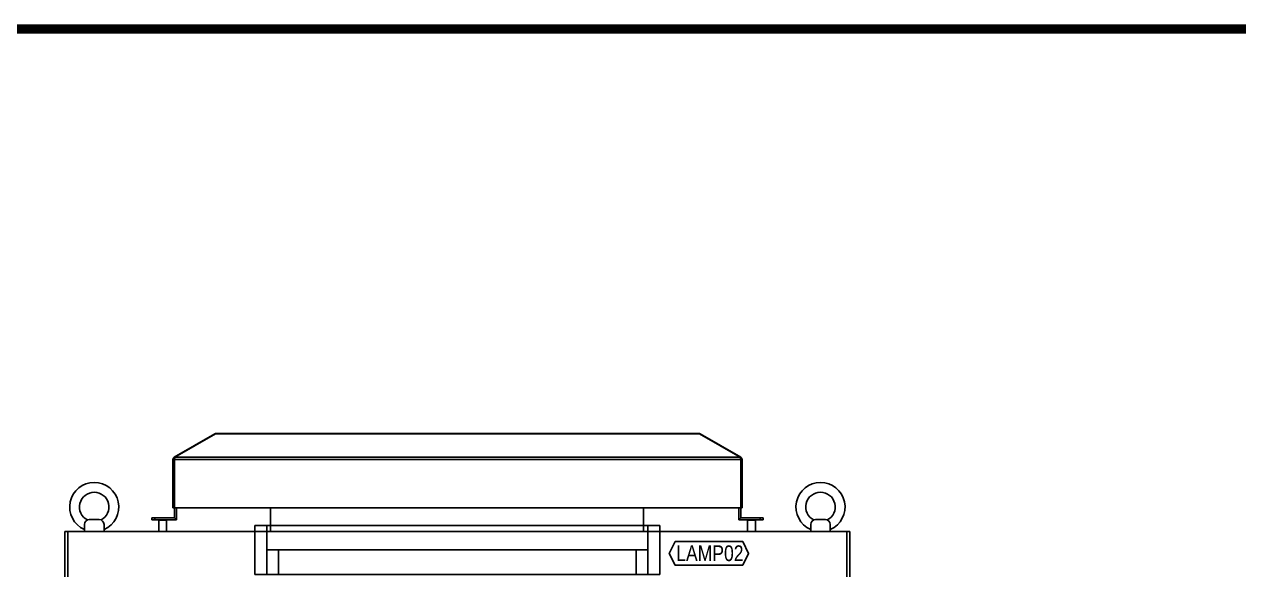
# Model space of a CAD drawing. Extents: x 81444 to 119867, y -54538 to -28747.
# Drawn here: x 88136 to 89373, y -47443 to -46887 of the extents above; entities that cross this region are included whole.
import ezdxf
from ezdxf.enums import TextEntityAlignment as Align
from ezdxf.lldxf.tags import DXFTag

# ---------------------------------------------------------------- set-up
doc = ezdxf.new("R2010")
doc.units = 0
doc.header["$LTSCALE"] = 100
doc.header["$MEASUREMENT"] = 0
doc.layers.add('PANEL', color=7, linetype='Continuous')
doc.layers.add('t', color=1, linetype='Continuous')
doc.styles.add('HZ', font='arial.ttf', dxfattribs={"width": 0.7})
doc.styles.get("Standard").update_dxf_attribs({"font": ''})
doc.styles.get('Standard').set_extended_font_data('SimSun')
tags = doc.linetypes.add('HIDDEN', pattern=[0.375, 0.25, -0.125]).pattern_tags.tags
tags[6:7] = [DXFTag(74, 4), DXFTag(75, 0), DXFTag(340, '0'), DXFTag(46, 1.0), DXFTag(50, 0.0), DXFTag(44, 0.0), DXFTag(45, 0.0)]
tags[4:5] = [DXFTag(74, 4), DXFTag(75, 0), DXFTag(340, '0'), DXFTag(46, 1.0), DXFTag(50, 0.0), DXFTag(44, 0.0), DXFTag(45, 0.0)]

# ---------------------------------------------------------------- blocks, each defined once
blk = doc.blocks.new('风帽正面')
at = {"linetype": 'Continuous'}
for p, q in [((60582.91871924557, -62124.93016022941), (60541.59398623688, -62148.78900595621)), ((60583.66871924557, -62124.93016022941), (60542.34398623688, -62148.78900595621)), ((60582.91871924557, -62124.93016022941), (60583.10621924557, -62125.25491975582)), ((60583.66871924557, -62124.93016022941), (61076.81925322807, -62124.93016022941)), ((60584.26871924557, -62124.56842881961), (61076.21925322807, -62124.56842881961)), ((61076.81925322807, -62124.93016022941), (61118.14398623687, -62148.78900595621)), ((61077.56925322807, -62124.93016022941), (61077.38175322807, -62125.25491975582)), ((61077.56925322807, -62124.93016022941), (61118.89398623687, -62148.78900595621)), ((60540.24398623687, -62200.56842881961), (60540.24398623687, -62151.12727454642)), ((60540.24398623687, -62151.12727454642), (60541.74398623687, -62151.12727454642)), ((60541.59398623688, -62148.78900595621), (60542.08358206797, -62149.63701081102)), ((60541.74398623687, -62200.56842881961), (60541.74398623687, -62151.12727454642)), ((60541.74398623687, -62151.12727454642), (61118.74398623687, -62151.12727454642)), ((60542.34398623688, -62148.78900595621), (61118.14398623687, -62148.78900595621)), ((61118.89398623687, -62148.78900595621), (61118.40439040567, -62149.63701081102)), ((61118.74398623687, -62200.56842881961), (61118.74398623687, -62151.12727454642)), ((61120.24398623687, -62151.12727454642), (61118.74398623687, -62151.12727454642)), ((61120.24398623687, -62200.56842881961), (61120.24398623687, -62151.12727454642)), ((60540.24398623687, -62200.56842881961), (60541.74398623687, -62200.56842881961)), ((60541.74398623687, -62210.56842881961), (60541.74398623687, -62200.56842881961)), ((60541.74398623687, -62200.56842881961), (61118.74398623687, -62200.56842881961)), ((60543.74398623687, -62212.56842881961), (60543.74398623687, -62200.56842881961)), ((60639.74398623687, -62224.56842881961), (60639.74398623687, -62200.56842881961)), ((61019.74398623687, -62224.56842881961), (61019.74398623687, -62200.56842881961)), ((61116.74398623687, -62212.56842881961), (61116.74398623687, -62200.56842881961)), ((61118.74398623687, -62210.56842881961), (61118.74398623687, -62200.56842881961)), ((61120.24398623687, -62200.56842881961), (61118.74398623687, -62200.56842881961)), ((60518.74398623687, -62210.56842881961), (60518.74398623687, -62212.56842881961)), ((60518.74398623687, -62210.56842881961), (60541.74398623687, -62210.56842881961)), ((60518.74398623687, -62212.56842881961), (60543.74398623687, -62212.56842881961)), ((60521.74398623687, -62210.56842881961), (60521.74398623687, -62212.56842881961)), ((60526.24398623687, -62212.56842881961), (60525.74398623687, -62213.06842881961)), ((60525.74398623687, -62224.56842881961), (60525.74398623687, -62213.06842881961)), ((60525.74398623687, -62213.06842881961), (60533.74398623687, -62213.06842881961)), ((60533.74398623687, -62213.06842881961), (60533.24398623687, -62212.56842881961)), ((60533.74398623687, -62224.56842881961), (60533.74398623687, -62213.06842881961)), ((60543.74398623687, -62212.56842881961), (60541.74398623687, -62210.56842881961)), ((61116.74398623687, -62212.56842881961), (61118.74398623687, -62210.56842881961)), ((61141.74398623687, -62212.56842881961), (61116.74398623687, -62212.56842881961)), ((61118.74398623687, -62210.56842881961), (61141.74398623687, -62210.56842881961)), ((61126.24398623687, -62212.56842881961), (61125.74398623687, -62213.06842881961)), ((61125.74398623687, -62224.56842881961), (61125.74398623687, -62213.06842881961)), ((61125.74398623687, -62213.06842881961), (61133.74398623687, -62213.06842881961)), ((61133.74398623687, -62213.06842881961), (61133.24398623687, -62212.56842881961)), ((61133.74398623687, -62224.56842881961), (61133.74398623687, -62213.06842881961)), ((61138.74398623687, -62210.56842881961), (61138.74398623687, -62212.56842881961)), ((61141.74398623687, -62210.56842881961), (61141.74398623687, -62212.56842881961))]:
    blk.add_line(p, q, dxfattribs=at)
for centre, radius, start, end in [((60584.26871924557, -62127.26842881961), 2.7, 90, 119.9999999999617), ((61076.21925322807, -62127.26842881961), 2.7, 59.99999999987337, 90), ((60542.94398623687, -62151.12727454642), 2.7, 119.9999999999617, 180), ((60693.61798949957, -62183.27449900712), 155.239031521, 167.8737731628753, 168.0485896445776), ((60588.06875873348, -62160.58850161102), 47.2793427067, 167.3118054881096, 167.8828523016974), ((61072.41921377357, -62160.58850160361), 47.2793426725, 12.11714769798595, 12.68819451210525), ((60966.86998315627, -62183.27449896832), 155.2390313347, 11.9514103554224, 12.12622683718113), ((61117.54398623687, -62151.12727454642), 2.7, 0, 60.0000000000383)]:
    blk.add_arc(centre, radius, start, end, dxfattribs=at)
for points, start_tangent, end_tangent in [([(60583.66871924557, -62124.93016022941), (60583.76871925747, -62124.82140354801), (60584.06871929297, -62124.60944786711)], (0.6471288164321267, 0.7623806758720704), (0.9255287387102734, 0.3786773743193151)), ([(60584.06871929297, -62124.60944786711), (60584.26871924557, -62124.56842881961)], (0.9255287387191201, 0.3786773742976925), (1, 0)), ([(61076.41925318067, -62124.60944786711), (61076.21925322807, -62124.56842881961)], (-0.9255287387191201, 0.3786773742976925), (-1, 0)), ([(61076.81925322807, -62124.93016022941), (61076.71925321617, -62124.82140354801), (61076.41925318067, -62124.60944786711)], (-0.6471288164321267, 0.7623806758720704), (-0.9255287387102734, 0.3786773743193151)), ([(60542.14398645247, -62149.39174722191), (60542.09398634467, -62149.57864303182), (60541.94398602117, -62150.20382111411)], (-0.2669849172948514, -0.9637007076562005), (-0.2203004531565909, -0.9754320634154903)), ([(60542.34398623688, -62148.78900595621), (60542.29398629077, -62148.91561249672), (60542.14398645247, -62149.39174722191)], (-0.3906830536646274, -0.9205252585232422), (-0.2669849172747764, -0.963700707661762)), ([(61118.14398623687, -62148.78900595621), (61118.19398618297, -62148.91561249672), (61118.34398602117, -62149.39174722191)], (0.3906830536646274, -0.9205252585232422), (0.2669849172747764, -0.963700707661762)), ([(61118.34398602117, -62149.39174722191), (61118.39398612897, -62149.57864303182), (61118.54398645247, -62150.20382111411)], (0.2669849172948514, -0.9637007076562005), (0.2203004531565909, -0.9754320634154903))]:
    blk.add_spline(points, degree=3, dxfattribs=dict(at, start_tangent=start_tangent, end_tangent=end_tangent))
blk = doc.blocks.new('LAMP')
at = {"layer": 'PANEL', "color": 9}
for p, q in [((-206.2160949077443, 0), (206.216094907744, 0)), ((-206.2160949077443, -50), (-206.2160949077443, 0)), ((-194.2160949077443, -50), (-194.2160949077443, 0)), ((194.216094907744, -50), (194.216094907744, 0)), ((206.216094907744, 0), (206.216094907744, -50)), ((-194.2160949077443, -25.00000000000045), (194.216094907744, -25.00000000000045)), ((-182.2160949077443, -24.99999999999955), (-182.2160949077443, -49.99999999999909)), ((182.2160949077445, -24.99999999999955), (182.2160949077445, -49.99999999999909)), ((206.216094907744, -50), (-206.2160949077443, -50))]:
    blk.add_line(p, q, dxfattribs=at)
blk = doc.blocks.new('图框')
at = {"layer": 't', "color": 7, "const_width": 9.61519705431492}
blk.add_lwpolyline([(4115.642035047145, -3151.581424744189), (4115.642035047145, 0), (0, 0), (0, -3151.581424744189)], close=True, dxfattribs=at)
at = {"color": 7, "flags": 8}
for tag, p, height in [('DWG.NAME:', (1381.636459220965, -2910.37952511241), 25), ('PROJECTNAME:', (3125.480185663539, -2912.807924402037), 24), ('PROJECTNAME：', (3339.10867075545, -2913.108539231762), 25), ('DWG.NO.:', (3128.186172261583, -3030.402470643486), 24), ('图纸编号', (3315.362718925957, -3052.404678158069), 24), ('FILENO.:', (3128.672545599984, -3106.104124450346), 24), ('文档号', (3317.726365529132, -3124.132485953713), 24)]:
    blk.add_attdef(tag, p, '', height=height, dxfattribs=at)
for tag, p in [('图纸名称:', (1377.81237181677, -2965.923337057193)), ('项目名称：', (3121.562334825969, -2984.305160940257)), ('项目名称：', (3325.036680579346, -2984.305160940257))]:
    blk.add_attdef(tag, text='', height=25, dxfattribs=at).set_placement(p, align=Align.BOTTOM_LEFT)
for tag, height, p in [('RENLIU', 24, (698.1883070825425, -2950.380597809435)), ('SHUFENWANG', 24, (885.7882910716289, -2950.380597809435)), ('FANGHOU', 24, (1069.730755450379, -2950.380597809435)), ('DANDANLI', 24, (1250.015700218792, -2950.380597809435)), ('A', 23, (59.89920926059131, -2974.881554149018)), ('设计时间', 23, (213.8658221408186, -2974.881554149018)), ('刘仁', 23, (698.1883070825425, -3002.188376027443)), ('王姝芬', 23, (885.7882910716289, -3002.188376027443)), ('侯方', 23, (1069.730755450379, -3002.188376027443)), ('李丹丹', 23, (1250.015700218792, -3002.188376027443)), ('#10STATIONONTROLCABINETCOVER', 30, (1777.900103825072, -3017.182374560078)), ('PAGEXOFX', 24, (3953.713803545135, -3039.081424744189)), ('REV.', 24, (59.38265968048654, -3063.048954873535)), ('DATE', 24, (208.907791745165, -3063.048954873535)), ('DESCRIPTION', 24, (451.7192896086781, -3063.048954873535)), ('PREPARED', 24, (698.1883070825425, -3063.048954873535)), ('CHECKED', 24, (885.7882910716144, -3063.048954873535)), ('SIGNED', 24, (1069.730755450364, -3063.048954873535)), ('APPROVED', 24, (1250.015700218792, -3063.048954873535)), ('图纸名称', 30, (1777.900103825072, -3094.695064044037)), ('第几页共几页', 24, (3953.713803545135, -3114.081424744189))]:
    blk.add_attdef(tag, text='', height=height, dxfattribs=at).set_placement(p, align=Align.MIDDLE)
at = {"color": 7, "width": 0.8, "flags": 8}
blk.add_attdef('HANGZHOUHOLLYSYSAUTOMATIONCO.,LTD.', text='', height=24, dxfattribs=at).set_placement((2770.082304289484, -3045.714803244191), align=Align.MIDDLE)

msp = doc.modelspace()

# ---------------------------------------------------------------- linework, layer by layer
at = {"color": 7}
for p, q in [((88176.87202044549, -49514.37730387558), (88176.87202044549, -47404.3773367662)), ((88176.87202044549, -47404.3773367662), (88976.87201107045, -47404.3773367662)), ((88176.87202044549, -49514.37730387558), (88176.87202044549, -47404.3773367662)), ((88976.87201107045, -47404.3773367662), (88976.87201107045, -49514.37730387558)), ((88976.87201107045, -47404.3773367662), (88976.87201107045, -49514.37730387558))]:
    msp.add_line(p, q, dxfattribs=at)
at = {"color": 7, "linetype": 'HIDDEN'}
for p, q in [((88180.07202044544, -49404.37730387558), (88180.07202044544, -47404.3773367662)), ((88180.07202044544, -49404.37730387558), (88180.07202044544, -47404.3773367662)), ((88973.67201107049, -47404.3773367662), (88973.67201107049, -49404.37730387558)), ((88973.67201107049, -47404.3773367662), (88973.67201107049, -49404.37730387558))]:
    msp.add_line(p, q, dxfattribs=at)
at = {"color": 7}
for points in [[(88216.87202513295, -47404.3773367662), (88216.87202513295, -47397.29021524097, 0.4142135623730951), (88211.87202513295, -47392.29021524097), (88201.87202513295, -47392.29021524097, 0.4142135623730951), (88196.87202513295, -47397.29021524097), (88196.87202513295, -47404.3773367662)], [(88936.87201575802, -47404.3773367662), (88936.87201575802, -47397.29021524097, -0.4142135623730951), (88941.87201575802, -47392.29021524097), (88951.87201575802, -47392.29021524097, -0.4142135623730951), (88956.87201575802, -47397.29021524097), (88956.87201575802, -47404.3773367662)]]:
    msp.add_lwpolyline(points, format="xyb", dxfattribs=at)
at = {"color": 3}
msp.add_lwpolyline([(88867.63908589802, -47414.70956474952), (88798.8782115036, -47414.70956474952), (88792.83021150359, -47426.80556474951), (88798.8782115036, -47438.90156474953), (88867.63908589802, -47438.90156474953), (88873.68708589803, -47426.80556474951), (88867.63908589802, -47414.70956474952)], dxfattribs=at)
at = {"color": 7}
for centre, radius, start, end in [((88206.87202513295, -47379.3773367662), 25, 293.578178477928, 246.421821522072), ((88946.87201575802, -47379.37738603363), 25, 293.578178477928, 246.421821522072), ((88206.87202513295, -47379.3773367662), 15, 297.5291363194896, 242.4708636805104), ((88946.87201575802, -47379.3773367662), 15, 297.5291363194896, 242.4708636805104)]:
    msp.add_arc(centre, radius, start, end, dxfattribs=at)
at = {"layer": 'PANEL'}
msp.add_line((88976.87201107045, -47404.3773367662), (88176.87202044549, -47404.3773367662), dxfattribs=at)

# ---------------------------------------------------------------- block references
at = {"color": 1}
msp.add_blockref('图框', (86489.94491633424, -46892.12070556273), dxfattribs=at)
at = {"lineweight": 20}
msp.add_blockref('风帽正面', (27746.82802952112, 14820.19109205348), dxfattribs=at)
at = {"color": 7}
msp.add_blockref('LAMP', (88576.87201575802, -47398.17551852047), dxfattribs=at)

# ---------------------------------------------------------------- texts
at = {"style": 'HZ', "width": 0.8}
msp.add_text('LAMP02', height=16, dxfattribs=at).set_placement((88799.8886487008, -47434.57156474955))

doc.saveas('drawing.dxf')
